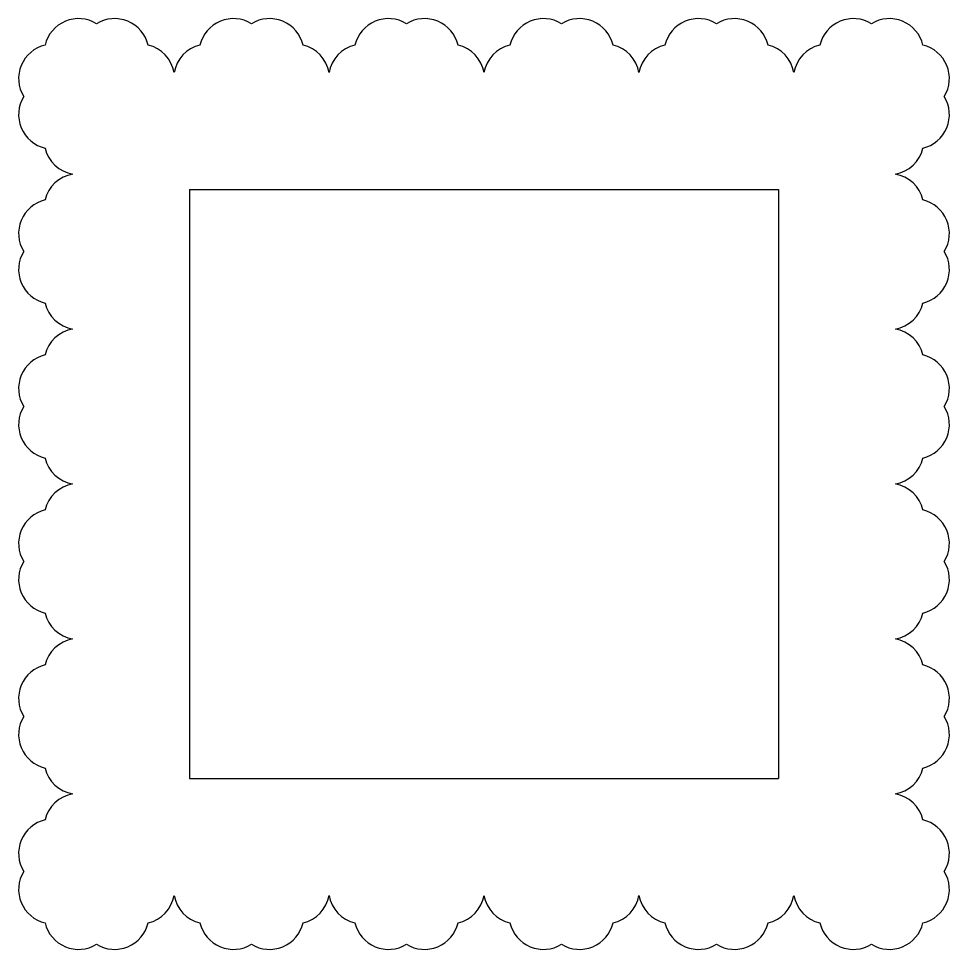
# Model space of a CAD drawing. Extents: x -356 to 210, y -55 to 208.
# Drawn here: x 81.3 to 210.5, y 78.4 to 207.5 of the extents above; entities that cross this region are included whole.
import ezdxf

# ---------------------------------------------------------------- set-up
doc = ezdxf.new("R2010")
doc.units = 0
doc.layers.get('0').update_dxf_attribs({"linetype": 'CONTINUOUS'})

msp = doc.modelspace()

# ---------------------------------------------------------------- linework, layer by layer
for p, q in [((105.031716, 183.813718), (105.031716, 102.066336)), ((105.031716, 183.813718), (186.779099, 183.813718)), ((186.779099, 183.813718), (186.779099, 102.066336)), ((105.031716, 102.066336), (186.779099, 102.066336))]:
    msp.add_line(p, q)
for centre, start, end in [((89.645591, 202.732858), 58.586793, 166.413207), ((94.642028, 202.732858), 13.586793, 121.413207), ((111.15023, 202.732858), 58.586793, 166.413207), ((116.146667, 202.732858), 13.586793, 121.413207), ((132.65487, 202.732858), 58.586793, 166.413207), ((137.651307, 202.732858), 13.586793, 121.413207), ((154.159509, 202.732858), 58.586793, 166.413207), ((159.155946, 202.732858), 13.586793, 121.413207), ((175.664148, 202.732858), 58.586793, 166.413207), ((180.660585, 202.732858), 13.586793, 121.413207), ((197.168788, 202.732858), 58.586793, 166.413207), ((202.165225, 202.732858), 13.586793, 121.413207), ((86.112576, 199.199844), 103.586793, 211.413207), ((98.175043, 199.199844), 9.947651, 76.413207), ((107.617216, 199.199844), 103.586793, 170.052349), ((119.679682, 199.199844), 9.947651, 76.413207), ((129.121855, 199.199844), 103.586793, 170.052349), ((141.184321, 199.199844), 9.947651, 76.413207), ((150.626494, 199.199844), 103.586793, 170.052349), ((162.688961, 199.199844), 9.947651, 76.413207), ((172.131134, 199.199844), 103.586793, 170.052349), ((184.1936, 199.199844), 9.947651, 76.413207), ((193.635773, 199.199844), 103.586793, 170.052349), ((205.698239, 199.199844), 328.586793, 76.413207), ((86.112576, 194.203407), 148.586793, 256.413207), ((205.698239, 194.203407), 283.586793, 31.413207), ((89.645591, 190.670392), 193.586793, 260.052349), ((202.165225, 190.670392), 279.947651, 346.413207), ((89.645591, 181.228219), 99.947651, 166.413207), ((202.165225, 181.228219), 13.586793, 80.052349), ((86.112576, 177.695205), 103.586793, 211.413207), ((205.698239, 177.695205), 328.586793, 76.413207), ((86.112576, 172.698767), 148.586793, 256.413207), ((205.698239, 172.698767), 283.586793, 31.413207), ((89.645591, 169.165753), 193.586793, 260.052349), ((202.165225, 169.165753), 279.947651, 346.413207), ((89.645591, 159.72358), 99.947651, 166.413207), ((202.165225, 159.72358), 13.586793, 80.052349), ((86.112576, 156.190565), 103.586793, 211.413207), ((205.698239, 156.190565), 328.586793, 76.413207), ((86.112576, 151.194128), 148.586793, 256.413207), ((205.698239, 151.194128), 283.586793, 31.413207), ((89.645591, 147.661114), 193.586793, 260.052349), ((202.165225, 147.661114), 279.947651, 346.413207), ((89.645591, 138.218941), 99.947651, 166.413207), ((202.165225, 138.218941), 13.586793, 80.052349), ((86.112576, 134.685926), 103.586793, 211.413207), ((205.698239, 134.685926), 328.586793, 76.413207), ((86.112576, 129.689489), 148.586793, 256.413207), ((205.698239, 129.689489), 283.586793, 31.413207), ((89.645591, 126.156474), 193.586793, 260.052349), ((202.165225, 126.156474), 279.947651, 346.413207), ((89.645591, 116.714301), 99.947651, 166.413207), ((202.165225, 116.714301), 13.586793, 80.052349), ((86.112576, 113.181287), 103.586793, 211.413207), ((205.698239, 113.181287), 328.586793, 76.413207), ((86.112576, 108.184849), 148.586793, 256.413207), ((205.698239, 108.184849), 283.586793, 31.413207), ((89.645591, 104.651835), 193.586793, 260.052349), ((202.165225, 104.651835), 279.947651, 346.413207), ((89.645591, 95.209662), 99.947651, 166.413207), ((202.165225, 95.209662), 13.586793, 80.052349), ((86.112576, 91.676647), 103.586793, 211.413207), ((205.698239, 91.676647), 328.586793, 76.413207), ((86.112576, 86.68021), 148.586793, 256.413207), ((205.698239, 86.68021), 283.586793, 31.413207), ((98.175043, 86.68021), 283.586793, 350.052349), ((107.617216, 86.68021), 189.947651, 256.413207), ((119.679682, 86.68021), 283.586793, 350.052349), ((129.121855, 86.68021), 189.947651, 256.413207), ((141.184321, 86.68021), 283.586793, 350.052349), ((150.626494, 86.68021), 189.947651, 256.413207), ((162.688961, 86.68021), 283.586793, 350.052349), ((172.131134, 86.68021), 189.947651, 256.413207), ((184.1936, 86.68021), 283.586793, 350.052349), ((193.635773, 86.68021), 189.947651, 256.413207), ((89.645591, 83.147196), 193.586793, 301.413207), ((94.642028, 83.147196), 238.586793, 346.413207), ((111.15023, 83.147196), 193.586793, 301.413207), ((116.146667, 83.147196), 238.586793, 346.413207), ((132.65487, 83.147196), 193.586793, 301.413207), ((137.651307, 83.147196), 238.586793, 346.413207), ((154.159509, 83.147196), 193.586793, 301.413207), ((159.155946, 83.147196), 238.586793, 346.413207), ((175.664148, 83.147196), 193.586793, 301.413207), ((180.660585, 83.147196), 238.586793, 346.413207), ((197.168788, 83.147196), 193.586793, 301.413207), ((202.165225, 83.147196), 238.586793, 346.413207)]:
    msp.add_arc(centre, 4.793147, start, end)

doc.saveas('drawing.dxf')
